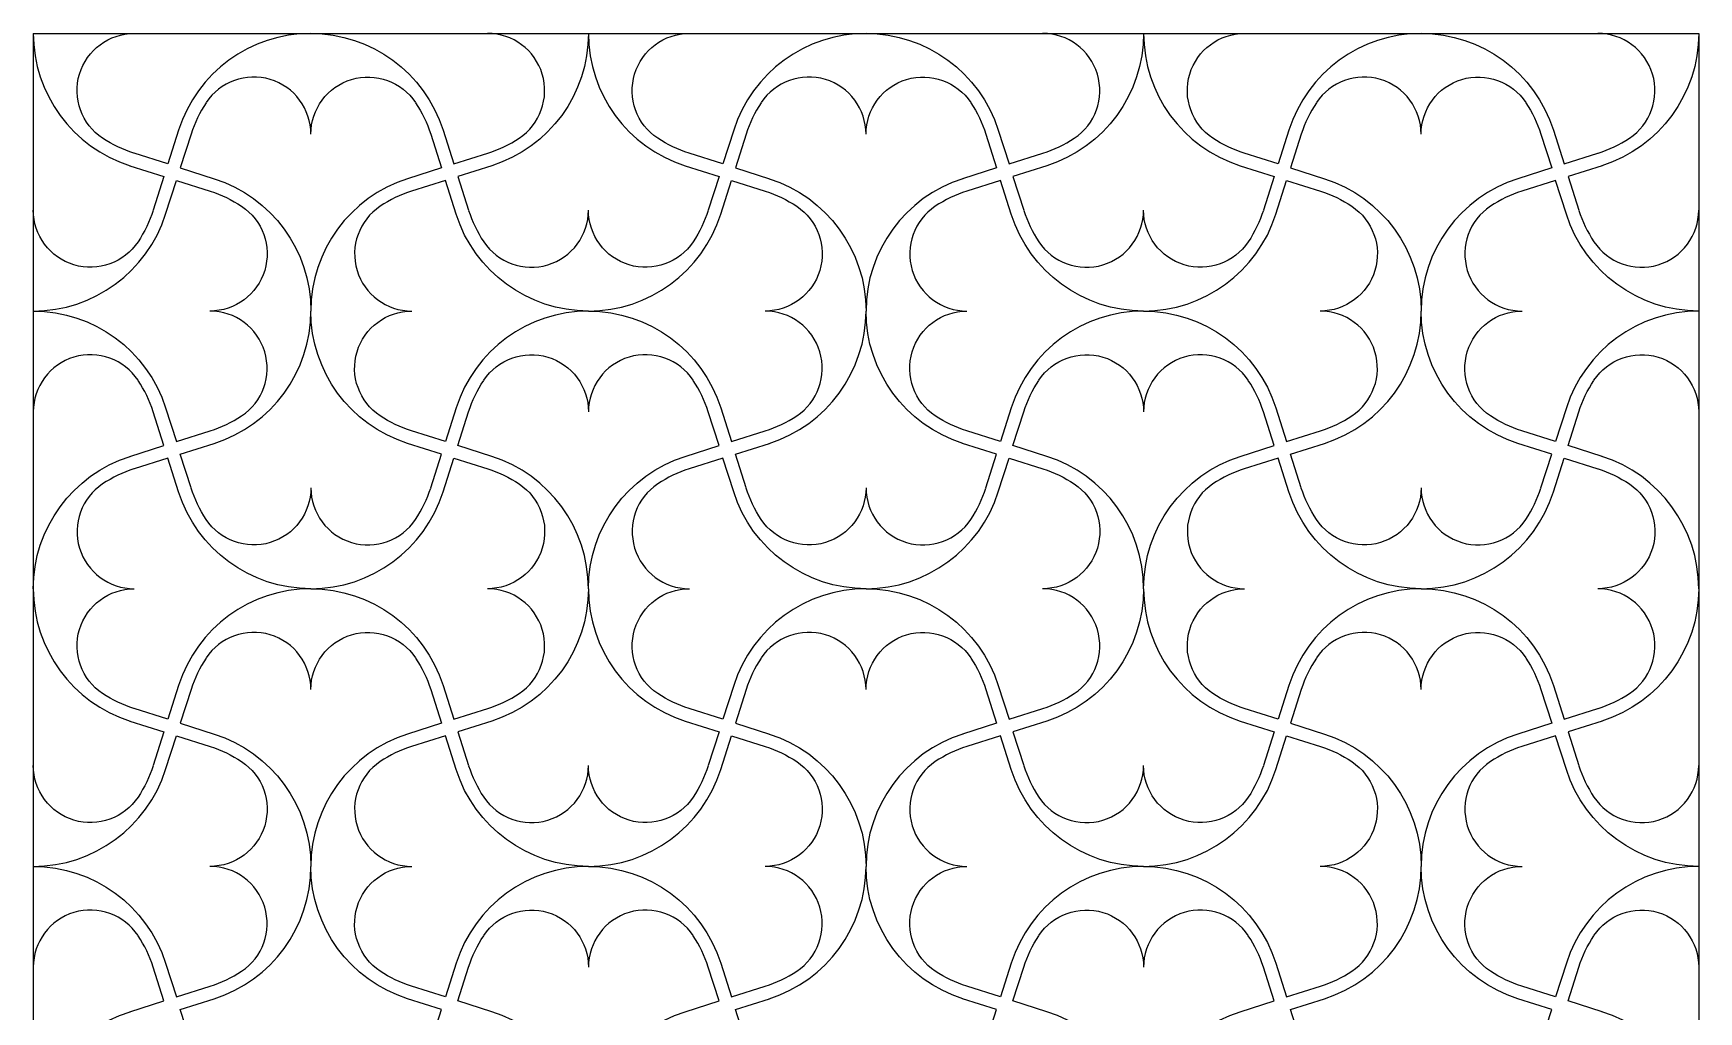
# Model space of a CAD drawing. Header units: millimetres. Extents: x -34 to 68, y -113 to 105.
# Drawn here: x -34.3 to 67.7, y -61.8 to -1.9 of the extents above; entities that cross this region are included whole.
import ezdxf

# ---------------------------------------------------------------- set-up
doc = ezdxf.new("R2010")
doc.units = ezdxf.units.MM
doc.header["$MEASUREMENT"] = 0
doc.layers.add('Layer 03', color=5, linetype='Continuous')

msp = doc.modelspace()

# ---------------------------------------------------------------- linework, layer by layer
at = {"layer": 'Layer 03'}
for p, q in [((-34.25, -1.94), (67.75, -1.94)), ((-34.25, -1.94), (-34.25, -103.94)), ((67.75, -1.94), (67.75, -103.94)), ((-25.35, -7.86), (-26.01, -9.93)), ((-24.59, -8.1), (-25.25, -10.18)), ((-9.91, -8.1), (-9.25, -10.18)), ((-9.15, -7.86), (-8.49, -9.93)), ((8.65, -7.86), (7.99, -9.93)), ((9.41, -8.1), (8.75, -10.18)), ((24.09, -8.1), (24.75, -10.18)), ((24.85, -7.86), (25.51, -9.93)), ((42.65, -7.86), (41.99, -9.93)), ((43.41, -8.1), (42.75, -10.18)), ((58.09, -8.1), (58.75, -10.18)), ((58.85, -7.86), (59.51, -9.93)), ((-28.33, -10.04), (-26.25, -10.7)), ((-26.01, -9.93), (-28.08, -9.27)), ((-25.25, -10.18), (-23.17, -10.84)), ((-9.25, -10.18), (-11.33, -10.84)), ((-8.49, -9.93), (-6.42, -9.27)), ((-6.17, -10.04), (-8.25, -10.7)), ((5.67, -10.04), (7.75, -10.7)), ((7.99, -9.93), (5.92, -9.27)), ((8.75, -10.18), (10.83, -10.84)), ((24.75, -10.18), (22.67, -10.84)), ((25.51, -9.93), (27.58, -9.27)), ((27.83, -10.04), (25.75, -10.7)), ((39.67, -10.04), (41.75, -10.7)), ((41.99, -9.93), (39.92, -9.27)), ((42.75, -10.18), (44.83, -10.84)), ((58.75, -10.18), (56.67, -10.84)), ((59.51, -9.93), (61.58, -9.27)), ((61.83, -10.04), (59.75, -10.7)), ((-26.25, -10.7), (-26.91, -12.77)), ((-26.15, -13.01), (-25.49, -10.94)), ((-25.49, -10.94), (-23.42, -11.6)), ((-9.01, -10.94), (-11.08, -11.6)), ((-8.35, -13.01), (-9.01, -10.94)), ((-8.25, -10.7), (-7.59, -12.77)), ((7.75, -10.7), (7.09, -12.77)), ((7.85, -13.01), (8.51, -10.94)), ((8.51, -10.94), (10.58, -11.6)), ((24.99, -10.94), (22.92, -11.6)), ((25.65, -13.01), (24.99, -10.94)), ((25.75, -10.7), (26.41, -12.77)), ((41.75, -10.7), (41.09, -12.77)), ((41.85, -13.01), (42.51, -10.94)), ((42.51, -10.94), (44.58, -11.6)), ((58.99, -10.94), (56.92, -11.6)), ((59.65, -13.01), (58.99, -10.94)), ((59.75, -10.7), (60.41, -12.77)), ((-26.25, -27.18), (-26.91, -25.1)), ((-26.15, -24.86), (-25.49, -26.93)), ((-8.35, -24.86), (-9.01, -26.93)), ((-8.25, -27.18), (-7.59, -25.1)), ((7.75, -27.18), (7.09, -25.1)), ((7.85, -24.86), (8.51, -26.93)), ((25.65, -24.86), (24.99, -26.93)), ((25.75, -27.18), (26.41, -25.1)), ((41.75, -27.18), (41.09, -25.1)), ((41.85, -24.86), (42.51, -26.93)), ((59.65, -24.86), (58.99, -26.93)), ((59.75, -27.18), (60.41, -25.1)), ((-25.49, -26.93), (-23.42, -26.27)), ((-9.01, -26.93), (-11.08, -26.27)), ((8.51, -26.93), (10.58, -26.27)), ((24.99, -26.93), (22.92, -26.27)), ((42.51, -26.93), (44.58, -26.27)), ((58.99, -26.93), (56.92, -26.27)), ((-28.33, -27.84), (-26.25, -27.18)), ((-25.25, -27.7), (-23.17, -27.04)), ((-9.25, -27.7), (-11.33, -27.04)), ((-6.17, -27.84), (-8.25, -27.18)), ((5.67, -27.84), (7.75, -27.18)), ((8.75, -27.7), (10.83, -27.04)), ((24.75, -27.7), (22.67, -27.04)), ((27.83, -27.84), (25.75, -27.18)), ((39.67, -27.84), (41.75, -27.18)), ((42.75, -27.7), (44.83, -27.04)), ((58.75, -27.7), (56.67, -27.04)), ((61.83, -27.84), (59.75, -27.18)), ((-26.01, -27.94), (-28.08, -28.6)), ((-25.35, -30.01), (-26.01, -27.94)), ((-24.59, -29.77), (-25.25, -27.7)), ((-9.91, -29.77), (-9.25, -27.7)), ((-9.15, -30.01), (-8.49, -27.94)), ((-8.49, -27.94), (-6.42, -28.6)), ((7.99, -27.94), (5.92, -28.6)), ((8.65, -30.01), (7.99, -27.94)), ((9.41, -29.77), (8.75, -27.7)), ((24.09, -29.77), (24.75, -27.7)), ((24.85, -30.01), (25.51, -27.94)), ((25.51, -27.94), (27.58, -28.6)), ((41.99, -27.94), (39.92, -28.6)), ((42.65, -30.01), (41.99, -27.94)), ((43.41, -29.77), (42.75, -27.7)), ((58.09, -29.77), (58.75, -27.7)), ((58.85, -30.01), (59.51, -27.94)), ((59.51, -27.94), (61.58, -28.6)), ((-25.35, -41.86), (-26.01, -43.93)), ((-24.59, -42.1), (-25.25, -44.18)), ((-9.91, -42.1), (-9.25, -44.18)), ((-9.15, -41.86), (-8.49, -43.93)), ((8.65, -41.86), (7.99, -43.93)), ((9.41, -42.1), (8.75, -44.18)), ((24.09, -42.1), (24.75, -44.18)), ((24.85, -41.86), (25.51, -43.93)), ((42.65, -41.86), (41.99, -43.93)), ((43.41, -42.1), (42.75, -44.18)), ((58.09, -42.1), (58.75, -44.18)), ((58.85, -41.86), (59.51, -43.93)), ((-26.01, -43.93), (-28.08, -43.27)), ((-8.49, -43.93), (-6.42, -43.27)), ((7.99, -43.93), (5.92, -43.27)), ((25.51, -43.93), (27.58, -43.27)), ((41.99, -43.93), (39.92, -43.27)), ((59.51, -43.93), (61.58, -43.27)), ((-28.33, -44.04), (-26.25, -44.7)), ((-26.25, -44.7), (-26.91, -46.77)), ((-25.25, -44.18), (-23.17, -44.84)), ((-9.25, -44.18), (-11.33, -44.84)), ((-6.17, -44.04), (-8.25, -44.7)), ((-8.25, -44.7), (-7.59, -46.77)), ((5.67, -44.04), (7.75, -44.7)), ((7.75, -44.7), (7.09, -46.77)), ((8.75, -44.18), (10.83, -44.84)), ((24.75, -44.18), (22.67, -44.84)), ((27.83, -44.04), (25.75, -44.7)), ((25.75, -44.7), (26.41, -46.77)), ((39.67, -44.04), (41.75, -44.7)), ((41.75, -44.7), (41.09, -46.77)), ((42.75, -44.18), (44.83, -44.84)), ((58.75, -44.18), (56.67, -44.84)), ((61.83, -44.04), (59.75, -44.7)), ((59.75, -44.7), (60.41, -46.77)), ((-26.15, -47.01), (-25.49, -44.94)), ((-25.49, -44.94), (-23.42, -45.6)), ((-9.01, -44.94), (-11.08, -45.6)), ((-8.35, -47.01), (-9.01, -44.94)), ((7.85, -47.01), (8.51, -44.94)), ((8.51, -44.94), (10.58, -45.6)), ((24.99, -44.94), (22.92, -45.6)), ((25.65, -47.01), (24.99, -44.94)), ((41.85, -47.01), (42.51, -44.94)), ((42.51, -44.94), (44.58, -45.6)), ((58.99, -44.94), (56.92, -45.6)), ((59.65, -47.01), (58.99, -44.94)), ((-26.25, -61.18), (-26.91, -59.1)), ((-26.15, -58.86), (-25.49, -60.93)), ((-8.35, -58.86), (-9.01, -60.93)), ((-8.25, -61.18), (-7.59, -59.1)), ((7.75, -61.18), (7.09, -59.1)), ((7.85, -58.86), (8.51, -60.93)), ((25.65, -58.86), (24.99, -60.93)), ((25.75, -61.18), (26.41, -59.1)), ((41.75, -61.18), (41.09, -59.1)), ((41.85, -58.86), (42.51, -60.93)), ((59.65, -58.86), (58.99, -60.93)), ((59.75, -61.18), (60.41, -59.1)), ((-28.33, -61.84), (-26.25, -61.18)), ((-25.49, -60.93), (-23.42, -60.27)), ((-25.25, -61.7), (-23.17, -61.04)), ((-9.25, -61.7), (-11.33, -61.04)), ((-9.01, -60.93), (-11.08, -60.27)), ((-6.17, -61.84), (-8.25, -61.18)), ((5.67, -61.84), (7.75, -61.18)), ((8.51, -60.93), (10.58, -60.27)), ((8.75, -61.7), (10.83, -61.04)), ((24.75, -61.7), (22.67, -61.04)), ((24.99, -60.93), (22.92, -60.27)), ((27.83, -61.84), (25.75, -61.18)), ((39.67, -61.84), (41.75, -61.18)), ((42.51, -60.93), (44.58, -60.27)), ((42.75, -61.7), (44.83, -61.04)), ((58.75, -61.7), (56.67, -61.04)), ((58.99, -60.93), (56.92, -60.27)), ((61.83, -61.84), (59.75, -61.18)), ((-24.59, -63.77), (-25.25, -61.7)), ((-9.91, -63.77), (-9.25, -61.7)), ((9.41, -63.77), (8.75, -61.7)), ((24.09, -63.77), (24.75, -61.7)), ((43.41, -63.77), (42.75, -61.7)), ((58.09, -63.77), (58.75, -61.7))]:
    msp.add_line(p, q, dxfattribs=at)
for centre, radius, start, end in [((-25.75, -1.94), 8.5, 180, 252.3528), ((-17.25, -10.44), 8.5, 90, 162.3528), ((-6.43, -5.44), 3.5, 303.5573, 90), ((8.25, -1.94), 8.5, 180, 252.3528), ((16.75, -10.44), 8.5, 90, 162.3528), ((27.57, -5.44), 3.5, 303.5573, 90), ((42.25, -1.94), 8.5, 180, 252.3528), ((50.75, -10.44), 8.5, 90, 162.3528), ((61.57, -5.44), 3.5, 303.5573, 90), ((-20.75, -8.11), 3.5, 360, 146.4427), ((13.25, -8.11), 3.5, 360, 146.4427), ((47.25, -8.11), 3.5, 360, 146.4427), ((-17.25, -10.44), 7.7, 146.4427, 162.3528), ((16.75, -10.44), 7.7, 146.4427, 162.3528), ((50.75, -10.44), 7.7, 146.4427, 162.3528), ((-8.75, -1.94), 7.7, 287.6472, 303.5573), ((25.25, -1.94), 7.7, 287.6472, 303.5573), ((59.25, -1.94), 7.7, 287.6472, 303.5573), ((-8.75, -18.94), 8.5, 107.6472, 180), ((25.25, -18.94), 8.5, 107.6472, 180), ((59.25, -18.94), 8.5, 107.6472, 180), ((-8.75, -18.94), 7.7, 107.6472, 123.5573), ((25.25, -18.94), 7.7, 107.6472, 123.5573), ((59.25, -18.94), 7.7, 107.6472, 123.5573), ((-34.25, -10.44), 8.5, 270, 342.3528), ((-11.07, -15.44), 3.5, 123.5573, 270), ((-0.25, -10.44), 7.7, 197.6472, 213.5573), ((-3.75, -12.76), 3.5, 213.5573, 360), ((-0.25, -10.44), 8.5, 270, 342.3528), ((22.93, -15.44), 3.5, 123.5573, 270), ((33.75, -10.44), 7.7, 197.6472, 213.5573), ((30.25, -12.76), 3.5, 213.5573, 360), ((33.75, -10.44), 8.5, 270, 342.3528), ((56.93, -15.44), 3.5, 123.5573, 270), ((67.75, -10.44), 7.7, 197.6472, 213.5573), ((64.25, -12.76), 3.5, 213.5573, 360), ((-23.43, -22.44), 3.5, 303.5573, 90), ((-25.75, -18.94), 8.5, 287.6472, 360), ((-0.25, -27.44), 8.5, 90, 162.3528), ((10.57, -22.44), 3.5, 303.5573, 90), ((8.25, -18.94), 8.5, 287.6472, 360), ((33.75, -27.44), 8.5, 90, 162.3528), ((44.57, -22.44), 3.5, 303.5573, 90), ((42.25, -18.94), 8.5, 287.6472, 360), ((67.75, -27.44), 8.5, 90, 162.3528), ((-30.75, -25.11), 3.5, 33.5573, 180), ((3.25, -25.11), 3.5, 33.5573, 180), ((37.25, -25.11), 3.5, 33.5573, 180), ((-34.25, -27.44), 7.7, 17.6472, 33.5573), ((-0.25, -27.44), 7.7, 17.6472, 33.5573), ((33.75, -27.44), 7.7, 17.6472, 33.5573), ((-25.75, -18.94), 7.7, 287.6472, 303.5573), ((8.25, -18.94), 7.7, 287.6472, 303.5573), ((42.25, -18.94), 7.7, 287.6472, 303.5573), ((-8.75, -35.94), 8.5, 360, 72.3528), ((25.25, -35.94), 8.5, 360, 72.3528), ((59.25, -35.94), 8.5, 0, 72.3528), ((-28.07, -32.44), 3.5, 123.5573, 270), ((-25.75, -35.94), 7.7, 107.6472, 123.5573), ((5.93, -32.44), 3.5, 123.5573, 270), ((8.25, -35.94), 7.7, 107.6472, 123.5573), ((39.93, -32.44), 3.5, 123.5573, 270), ((42.25, -35.94), 7.7, 107.6472, 123.5573), ((-13.75, -29.76), 3.5, 180, 326.4427), ((-17.25, -27.44), 8.5, 270, 342.3528), ((-17.25, -27.44), 7.7, 326.4427, 342.3528), ((20.25, -29.76), 3.5, 180, 326.4427), ((16.75, -27.44), 8.5, 270, 342.3528), ((16.75, -27.44), 7.7, 326.4427, 342.3528), ((54.25, -29.76), 3.5, 180, 326.4427), ((50.75, -27.44), 8.5, 270, 342.3528), ((50.75, -27.44), 7.7, 326.4427, 342.3528), ((-25.75, -35.94), 8.5, 180, 252.3528), ((-17.25, -44.44), 8.5, 90, 162.3528), ((-6.43, -39.44), 3.5, 303.5573, 90), ((8.25, -35.94), 8.5, 180, 252.3528), ((16.75, -44.44), 8.5, 90, 162.3528), ((27.57, -39.44), 3.5, 303.5573, 90), ((42.25, -35.94), 8.5, 180, 252.3528), ((50.75, -44.44), 8.5, 90, 162.3528), ((61.57, -39.44), 3.5, 303.5573, 90), ((-20.75, -42.11), 3.5, 360, 146.4427), ((13.25, -42.11), 3.5, 360, 146.4427), ((47.25, -42.11), 3.5, 360, 146.4427), ((-17.25, -44.44), 7.7, 146.4427, 162.3528), ((16.75, -44.44), 7.7, 146.4427, 162.3528), ((50.75, -44.44), 7.7, 146.4427, 162.3528), ((-8.75, -35.94), 7.7, 287.6472, 303.5573), ((25.25, -35.94), 7.7, 287.6472, 303.5573), ((59.25, -35.94), 7.7, 287.6472, 303.5573), ((-8.75, -52.94), 8.5, 107.6472, 180), ((25.25, -52.94), 8.5, 107.6472, 180), ((59.25, -52.94), 8.5, 107.6472, 180), ((-8.75, -52.94), 7.7, 107.6472, 123.5573), ((25.25, -52.94), 7.7, 107.6472, 123.5573), ((59.25, -52.94), 7.7, 107.6472, 123.5573), ((-11.07, -49.44), 3.5, 123.5573, 270), ((-0.25, -44.44), 7.7, 197.6472, 213.5573), ((-3.75, -46.76), 3.5, 213.5573, 360), ((22.93, -49.44), 3.5, 123.5573, 270), ((33.75, -44.44), 7.7, 197.6472, 213.5573), ((30.25, -46.76), 3.5, 213.5573, 360), ((56.93, -49.44), 3.5, 123.5573, 270), ((67.75, -44.44), 7.7, 197.6472, 213.5573), ((64.25, -46.76), 3.5, 213.5573, 360), ((-34.25, -44.44), 8.5, 270, 342.3528), ((-0.25, -44.44), 8.5, 270, 342.3528), ((33.75, -44.44), 8.5, 270, 342.3528), ((-23.43, -56.44), 3.5, 303.5573, 90), ((-25.75, -52.94), 8.5, 287.6472, 360), ((-0.25, -61.44), 8.5, 90, 162.3528), ((10.57, -56.44), 3.5, 303.5573, 90), ((8.25, -52.94), 8.5, 287.6472, 360), ((33.75, -61.44), 8.5, 90, 162.3528), ((44.57, -56.44), 3.5, 303.5573, 90), ((42.25, -52.94), 8.5, 287.6472, 360), ((67.75, -61.44), 8.5, 90, 162.3528), ((-30.75, -59.11), 3.5, 33.5573, 180), ((3.25, -59.11), 3.5, 33.5573, 180), ((37.25, -59.11), 3.5, 33.5573, 180), ((-34.25, -61.44), 7.7, 17.6472, 33.5573), ((-0.25, -61.44), 7.7, 17.6472, 33.5573), ((33.75, -61.44), 7.7, 17.6472, 33.5573), ((-25.75, -52.94), 7.7, 287.6472, 303.5573), ((8.25, -52.94), 7.7, 287.6472, 303.5573), ((42.25, -52.94), 7.7, 287.6472, 303.5573), ((-8.75, -69.94), 8.5, 0, 72.3528), ((25.25, -69.94), 8.5, 0, 72.3528), ((59.25, -69.94), 8.5, 0, 72.3528)]:
    msp.add_arc(centre, radius, start, end, dxfattribs=at)
at = {"layer": 'Layer 03', "extrusion": (0, 0, -1)}
for centre, radius, start, end in [((28.07, -5.44), 3.5, 303.5573, 90), ((17.25, -10.44), 8.5, 90, 162.3528), ((8.75, -1.94), 8.5, 180, 252.3528), ((-5.93, -5.44), 3.5, 303.5573, 90), ((-16.75, -10.44), 8.5, 90, 162.3528), ((-25.25, -1.94), 8.5, 180, 252.3528), ((-39.93, -5.44), 3.5, 303.5573, 90), ((-50.75, -10.44), 8.5, 90, 162.3528), ((-59.25, -1.94), 8.5, 180, 252.3528), ((13.75, -8.11), 3.5, 360, 146.4427), ((-20.25, -8.11), 3.5, 360, 146.4427), ((-54.25, -8.11), 3.5, 360, 146.4427), ((17.25, -10.44), 7.7, 146.4427, 162.3528), ((-16.75, -10.44), 7.7, 146.4427, 162.3528), ((-50.75, -10.44), 7.7, 146.4427, 162.3528), ((25.75, -1.94), 7.7, 287.6472, 303.5573), ((-8.25, -1.94), 7.7, 287.6472, 303.5573), ((-42.25, -1.94), 7.7, 287.6472, 303.5573), ((25.75, -18.94), 8.5, 107.6472, 180), ((-8.25, -18.94), 8.5, 107.6472, 180), ((-42.25, -18.94), 8.5, 107.6472, 180), ((25.75, -18.94), 7.7, 107.6472, 123.5573), ((-8.25, -18.94), 7.7, 107.6472, 123.5573), ((-42.25, -18.94), 7.7, 107.6472, 123.5573), ((30.75, -12.76), 3.5, 213.5573, 360), ((34.25, -10.44), 7.7, 197.6472, 213.5573), ((23.43, -15.44), 3.5, 123.5573, 270), ((0.25, -10.44), 8.5, 270, 342.3528), ((-3.25, -12.76), 3.5, 213.5573, 360), ((0.25, -10.44), 7.7, 197.6472, 213.5573), ((-10.57, -15.44), 3.5, 123.5573, 270), ((-33.75, -10.44), 8.5, 270, 342.3528), ((-37.25, -12.76), 3.5, 213.5573, 360), ((-33.75, -10.44), 7.7, 197.6472, 213.5573), ((-44.57, -15.44), 3.5, 123.5573, 270), ((-67.75, -10.44), 8.5, 270, 342.3528), ((34.25, -27.44), 8.5, 90, 162.3528), ((8.75, -18.94), 8.5, 287.6472, 360), ((11.07, -22.44), 3.5, 303.5573, 90), ((0.25, -27.44), 8.5, 90, 162.3528), ((-25.25, -18.94), 8.5, 287.6472, 360), ((-22.93, -22.44), 3.5, 303.5573, 90), ((-33.75, -27.44), 8.5, 90, 162.3528), ((-59.25, -18.94), 8.5, 287.6472, 360), ((-56.93, -22.44), 3.5, 303.5573, 90), ((3.75, -25.11), 3.5, 33.5573, 180), ((-30.25, -25.11), 3.5, 33.5573, 180), ((-64.25, -25.11), 3.5, 33.5573, 180), ((0.25, -27.44), 7.7, 17.6472, 33.5573), ((-33.75, -27.44), 7.7, 17.6472, 33.5573), ((-67.75, -27.44), 7.7, 17.6472, 33.5573), ((8.75, -18.94), 7.7, 287.6472, 303.5573), ((-25.25, -18.94), 7.7, 287.6472, 303.5573), ((-59.25, -18.94), 7.7, 287.6472, 303.5573), ((25.75, -35.94), 8.5, 0, 72.3528), ((-8.25, -35.94), 8.5, 0, 72.3528), ((-42.25, -35.94), 8.5, 0, 72.3528), ((6.43, -32.44), 3.5, 123.5573, 270), ((8.75, -35.94), 7.7, 107.6472, 123.5573), ((-27.57, -32.44), 3.5, 123.5573, 270), ((-25.25, -35.94), 7.7, 107.6472, 123.5573), ((-61.57, -32.44), 3.5, 123.5573, 270), ((-59.25, -35.94), 7.7, 107.6472, 123.5573), ((17.25, -27.44), 8.5, 270, 342.3528), ((17.25, -27.44), 7.7, 326.4427, 342.3528), ((20.75, -29.76), 3.5, 180, 326.4427), ((-16.75, -27.44), 8.5, 270, 342.3528), ((-16.75, -27.44), 7.7, 326.4427, 342.3528), ((-13.25, -29.76), 3.5, 180, 326.4427), ((-50.75, -27.44), 8.5, 270, 342.3528), ((-50.75, -27.44), 7.7, 326.4427, 342.3528), ((-47.25, -29.76), 3.5, 180, 326.4427), ((28.07, -39.44), 3.5, 303.5573, 90), ((17.25, -44.44), 8.5, 90, 162.3528), ((8.75, -35.94), 8.5, 180, 252.3528), ((-5.93, -39.44), 3.5, 303.5573, 90), ((-16.75, -44.44), 8.5, 90, 162.3528), ((-25.25, -35.94), 8.5, 180, 252.3528), ((-39.93, -39.44), 3.5, 303.5573, 90), ((-50.75, -44.44), 8.5, 90, 162.3528), ((-59.25, -35.94), 8.5, 180, 252.3528), ((13.75, -42.11), 3.5, 360, 146.4427), ((-20.25, -42.11), 3.5, 360, 146.4427), ((-54.25, -42.11), 3.5, 360, 146.4427), ((17.25, -44.44), 7.7, 146.4427, 162.3528), ((-16.75, -44.44), 7.7, 146.4427, 162.3528), ((-50.75, -44.44), 7.7, 146.4427, 162.3528), ((25.75, -35.94), 7.7, 287.6472, 303.5573), ((-8.25, -35.94), 7.7, 287.6472, 303.5573), ((-42.25, -35.94), 7.7, 287.6472, 303.5573), ((25.75, -52.94), 8.5, 107.6472, 180), ((-8.25, -52.94), 8.5, 107.6472, 180), ((-42.25, -52.94), 8.5, 107.6472, 180), ((25.75, -52.94), 7.7, 107.6472, 123.5573), ((-8.25, -52.94), 7.7, 107.6472, 123.5573), ((-42.25, -52.94), 7.7, 107.6472, 123.5573), ((30.75, -46.76), 3.5, 213.5573, 360), ((34.25, -44.44), 7.7, 197.6472, 213.5573), ((23.43, -49.44), 3.5, 123.5573, 270), ((-3.25, -46.76), 3.5, 213.5573, 360), ((0.25, -44.44), 7.7, 197.6472, 213.5573), ((-10.57, -49.44), 3.5, 123.5573, 270), ((-37.25, -46.76), 3.5, 213.5573, 360), ((-33.75, -44.44), 7.7, 197.6472, 213.5573), ((-44.57, -49.44), 3.5, 123.5573, 270), ((0.25, -44.44), 8.5, 270, 342.3528), ((-33.75, -44.44), 8.5, 270, 342.3528), ((-67.75, -44.44), 8.5, 270, 342.3528), ((34.25, -61.44), 8.5, 90, 162.3528), ((8.75, -52.94), 8.5, 287.6472, 360), ((11.07, -56.44), 3.5, 303.5573, 90), ((0.25, -61.44), 8.5, 90, 162.3528), ((-25.25, -52.94), 8.5, 287.6472, 360), ((-22.93, -56.44), 3.5, 303.5573, 90), ((-33.75, -61.44), 8.5, 90, 162.3528), ((-59.25, -52.94), 8.5, 287.6472, 360), ((-56.93, -56.44), 3.5, 303.5573, 90), ((3.75, -59.11), 3.5, 33.5573, 180), ((-30.25, -59.11), 3.5, 33.5573, 180), ((-64.25, -59.11), 3.5, 33.5573, 180), ((0.25, -61.44), 7.7, 17.6472, 33.5573), ((-33.75, -61.44), 7.7, 17.6472, 33.5573), ((-67.75, -61.44), 7.7, 17.6472, 33.5573), ((8.75, -52.94), 7.7, 287.6472, 303.5573), ((-25.25, -52.94), 7.7, 287.6472, 303.5573), ((-59.25, -52.94), 7.7, 287.6472, 303.5573), ((25.75, -69.94), 8.5, 0, 72.3528), ((-8.25, -69.94), 8.5, 0, 72.3528), ((-42.25, -69.94), 8.5, 360, 72.3528)]:
    msp.add_arc(centre, radius, start, end, dxfattribs=at)

doc.saveas('drawing.dxf')
